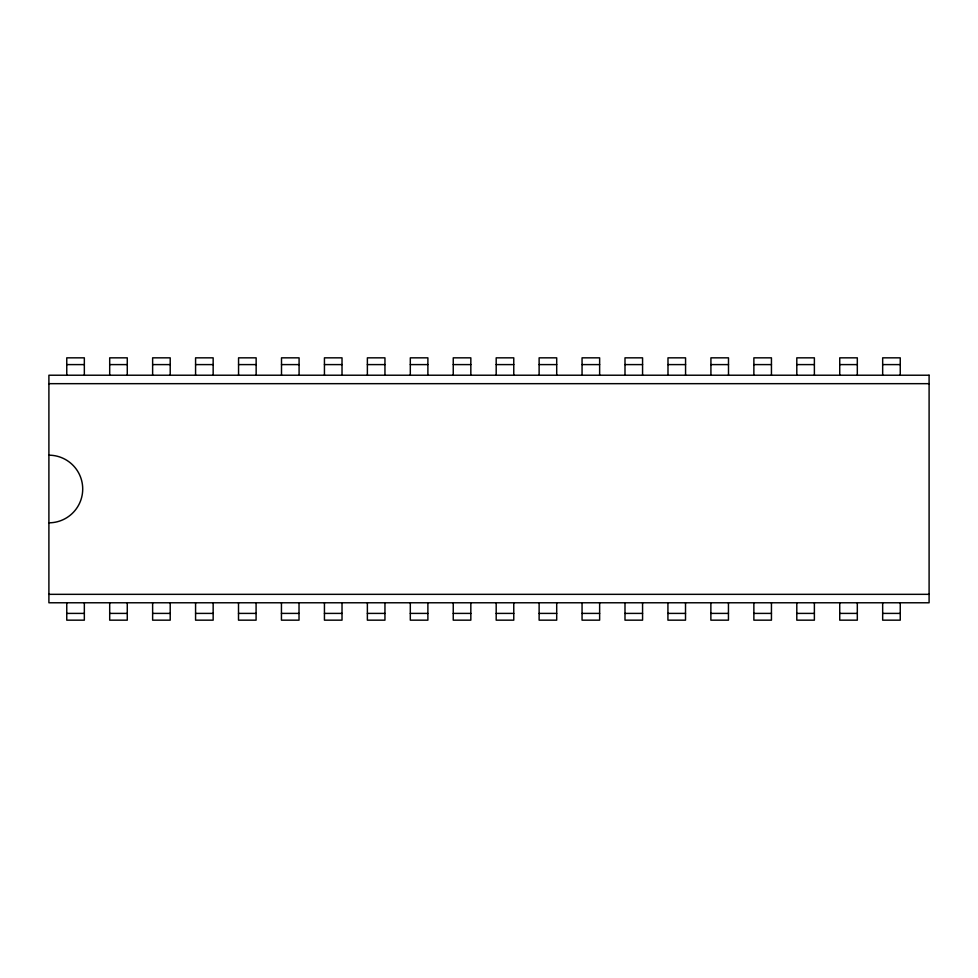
<?xml version="1.0" encoding="UTF-8"?>
<svg xmlns="http://www.w3.org/2000/svg" width="978" height="978" viewBox="0 0 978 978"><rect width="100%" height="100%" fill="white"/><g stroke="black" fill="none" stroke-linecap="round" stroke-linejoin="round"><path stroke-width="1.47" d="M66.761 364.598L84.34 364.598M109.695 364.598L127.274 364.598M152.629 364.598L170.209 364.598M195.576 364.598L213.155 364.598M238.559 364.598L256.15 364.598M281.505 364.598L299.085 364.598M324.439 364.598L342.019 364.598M367.373 364.598L384.953 364.598M410.308 364.598L427.887 364.598M453.242 364.598L470.834 364.598M496.188 364.598L513.768 364.598M539.122 364.598L556.702 364.598M582.057 364.598L599.636 364.598M624.991 364.598L642.57 364.598M667.986 364.598L685.566 364.598M710.92 364.598L728.5 364.598M753.867 364.598L771.446 364.598M796.801 364.598L814.381 364.598M839.735 364.598L857.315 364.598M882.669 364.598L900.249 364.598M48.9 383.669L929.1 383.669M48.9 594.331L929.1 594.331M66.761 613.402L84.34 613.402M109.695 613.402L127.274 613.402M152.629 613.402L170.209 613.402M195.576 613.402L213.155 613.402M238.51 613.402L256.089 613.402M281.444 613.402L299.023 613.402M324.439 613.402L342.019 613.402M367.373 613.402L384.953 613.402M410.308 613.402L427.887 613.402M453.242 613.402L470.834 613.402M496.188 613.402L513.768 613.402M539.122 613.402L556.702 613.402M582.057 613.402L599.636 613.402M624.991 613.402L642.57 613.402M667.925 613.402L685.517 613.402M710.872 613.402L728.451 613.402M753.867 613.402L771.446 613.402M796.801 613.402L814.381 613.402M839.735 613.402L857.315 613.402M882.669 613.402L900.249 613.402M900.249 375.222L900.249 357.838L882.669 357.838L882.669 375.222M900.249 602.778L900.249 620.162L882.669 620.162L882.669 602.778M857.315 375.222L857.315 357.838L839.735 357.838L839.735 375.222M857.315 602.778L857.315 620.162L839.735 620.162L839.735 602.778M814.381 375.222L814.381 357.838L796.801 357.838L796.801 375.222M814.381 602.778L814.381 620.162L796.801 620.162L796.801 602.778M771.446 375.222L771.446 357.838L753.867 357.838L753.867 375.222M771.446 602.778L771.446 620.162L753.867 620.162L753.867 602.778M728.5 375.222L728.5 357.838L710.92 357.838L710.92 375.222M728.451 602.778L728.451 620.162L710.872 620.162L710.872 602.778M685.566 375.222L685.566 357.838L667.986 357.838L667.986 375.222M685.517 602.778L685.517 620.162L667.925 620.162L667.925 602.778M642.57 375.222L642.57 357.838L624.991 357.838L624.991 375.222M642.57 602.778L642.57 620.162L624.991 620.162L624.991 602.778M599.636 375.222L599.636 357.838L582.057 357.838L582.057 375.222M599.636 602.778L599.636 620.162L582.057 620.162L582.057 602.778M556.702 375.222L556.702 357.838L539.122 357.838L539.122 375.222M556.702 602.778L556.702 620.162L539.122 620.162L539.122 602.778M513.768 375.222L513.768 357.838L496.188 357.838L496.188 375.222M513.768 602.778L513.768 620.162L496.188 620.162L496.188 602.778M470.834 375.222L470.834 357.838L453.242 357.838L453.242 375.222M470.834 602.778L470.834 620.162L453.242 620.162L453.242 602.778M427.887 375.222L427.887 357.838L410.308 357.838L410.308 375.222M427.887 602.778L427.887 620.162L410.308 620.162L410.308 602.778M384.953 375.222L384.953 357.838L367.373 357.838L367.373 375.222M384.953 602.778L384.953 620.162L367.373 620.162L367.373 602.778M342.019 375.222L342.019 357.838L324.439 357.838L324.439 375.222M342.019 602.778L342.019 620.162L324.439 620.162L324.439 602.778M299.085 375.222L299.085 357.838L281.505 357.838L281.505 375.222M299.023 602.778L299.023 620.162L281.444 620.162L281.444 602.778M256.15 375.222L256.15 357.838L238.559 357.838L238.559 375.222M256.089 602.778L256.089 620.162L238.51 620.162L238.51 602.778M213.155 375.222L213.155 357.838L195.576 357.838L195.576 375.222M213.155 602.778L213.155 620.162L195.576 620.162L195.576 602.778M170.209 375.222L170.209 357.838L152.629 357.838L152.629 375.222M170.209 602.778L170.209 620.162L152.629 620.162L152.629 602.778M127.274 375.222L127.274 357.838L109.695 357.838L109.695 375.222M127.274 602.778L127.274 620.162L109.695 620.162L109.695 602.778M84.34 375.222L84.34 357.838L66.761 357.838L66.761 375.222M84.34 602.778L84.34 620.162L66.761 620.162L66.761 602.778M48.9 455.186A33.814 33.814 0 0 1 82.714 489A33.814 33.814 0 0 1 48.9 522.814M929.1 375.222L48.9 375.222L48.9 602.778L929.1 602.778L929.1 375.222"/></g></svg>
